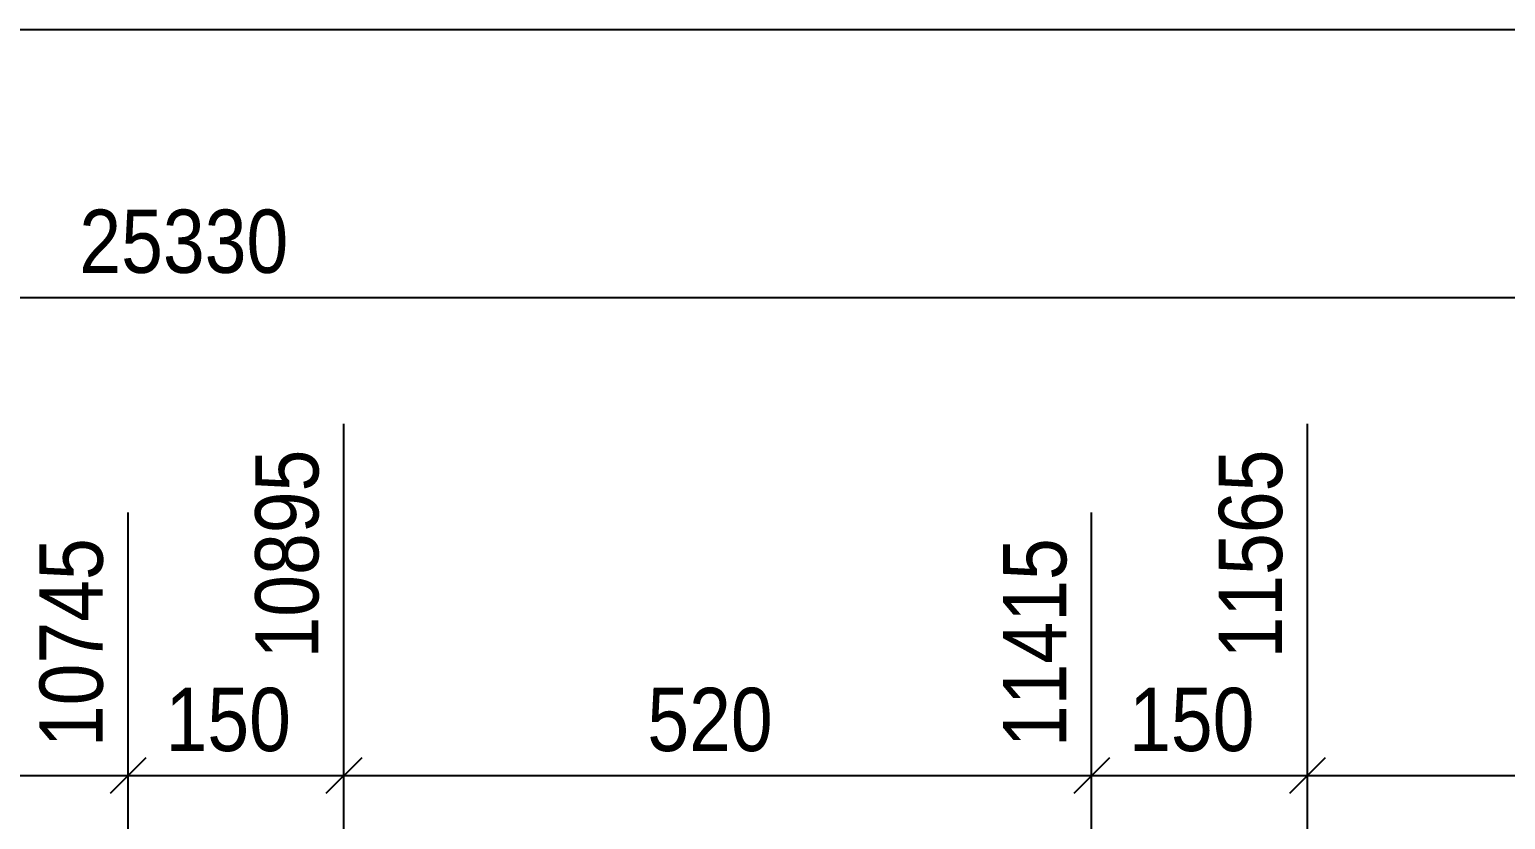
# Model space of a CAD drawing. Header units: millimetres. Extents: x 67 to 383, y 106 to 148.
# Drawn here: x 183.34 to 190.84, y 143.93 to 147.94 of the extents above; entities that cross this region are included whole.
import ezdxf

# ---------------------------------------------------------------- set-up
doc = ezdxf.new("R2010")
doc.units = ezdxf.units.MM
doc.linetypes.add('XKITLINE00', pattern=[0])
doc.styles.add('ARIAL', font='ARIAL.TTF')

msp = doc.modelspace()

# ---------------------------------------------------------------- linework, layer by layer
at = {"color": 5, "linetype": 'XKITLINE00'}
msp.add_line((150.2273, 147.9432), (216.994, 147.9432), dxfattribs=at)
at = {"linetype": 'XKITLINE00'}
for p, q in [((153.3472, 146.5808), (215.0257, 146.5808)), ((184.9345, 141.4928), (184.9345, 145.9375)), ((184.9345, 141.4928), (184.9345, 145.9375)), ((189.8342, 141.4928), (189.8342, 145.9375)), ((189.8342, 141.4928), (189.8342, 145.9375)), ((183.8376, 141.4928), (183.8376, 145.487)), ((183.8376, 141.4928), (183.8376, 145.487)), ((188.7372, 141.6516), (188.7372, 145.487)), ((188.7372, 141.6516), (188.7372, 145.487)), ((183.9286, 144.2399), (183.7466, 144.0579)), ((183.9286, 144.2399), (183.7466, 144.0579)), ((185.0255, 144.2399), (184.8435, 144.0579)), ((185.0255, 144.2399), (184.8435, 144.0579)), ((188.8283, 144.2399), (188.6462, 144.0579)), ((188.8283, 144.2399), (188.6462, 144.0579)), ((189.9252, 144.2399), (189.7432, 144.0579)), ((189.9252, 144.2399), (189.7432, 144.0579)), ((175.4848, 144.1489), (183.8376, 144.1489)), ((183.8376, 144.1489), (184.9345, 144.1489)), ((184.9345, 144.1489), (188.7372, 144.1489)), ((188.7372, 144.1489), (189.8342, 144.1489)), ((189.8342, 144.1489), (215.0257, 144.1489))]:
    msp.add_line(p, q, dxfattribs=at)
at = {"color": 3}
for p in [(183.8376, 144.1489), (183.8376, 144.1489), (184.9345, 144.1489), (184.9345, 144.1489), (188.7372, 144.1489), (188.7372, 144.1489), (189.8342, 144.1489), (189.8342, 144.1489)]:
    msp.add_point(p, dxfattribs=at)

# ---------------------------------------------------------------- texts
at = {"color": 3, "style": 'ARIAL', "width": 0.85}
for s, p in [('25330', (183.5898, 146.7055)), ('150', (184.0281, 144.2736)), ('520', (186.4779, 144.2736)), ('150', (188.9277, 144.2736))]:
    msp.add_text(s, height=0.32177, dxfattribs=at).set_placement(p)
for s, p in [('10895', (184.8058, 144.7442)), ('11565', (189.7055, 144.7442)), ('10745', (183.7089, 144.2937)), ('11415', (188.6085, 144.2937))]:
    msp.add_text(s, height=0.32177, rotation=90.00021, dxfattribs=at).set_placement(p)

doc.saveas('drawing.dxf')
